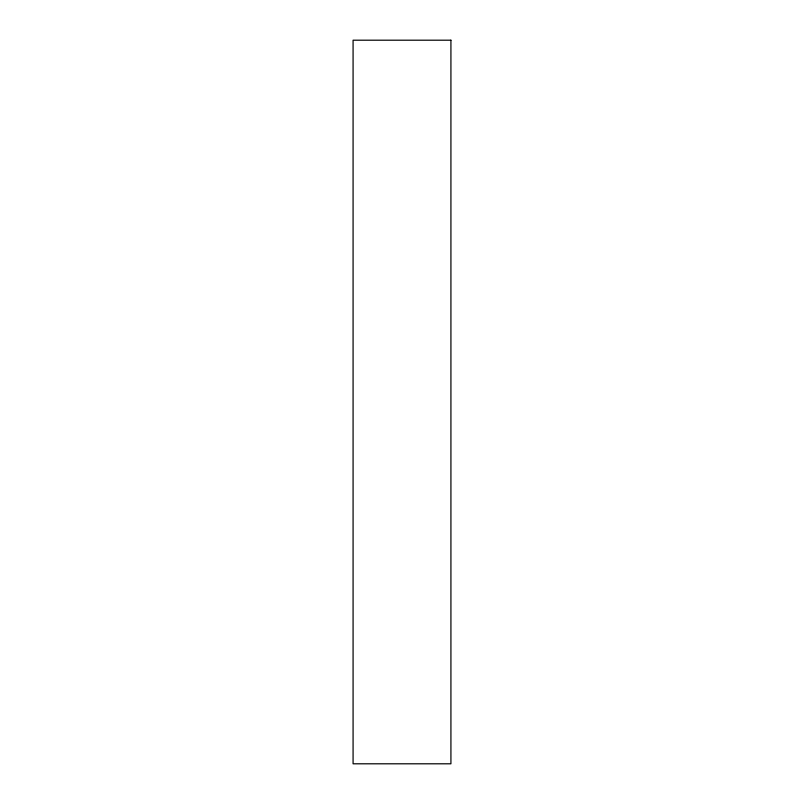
<?xml version="1.0" encoding="UTF-8"?>
<svg xmlns="http://www.w3.org/2000/svg" width="804" height="804" viewBox="0 0 804 804"><rect width="100%" height="100%" fill="white"/><g stroke="black" fill="none" stroke-linecap="round" stroke-linejoin="round"><path stroke-width="1.21" d="M450.923 40.2L353.077 40.2L353.077 763.8L450.923 763.8L450.923 40.2"/></g></svg>
